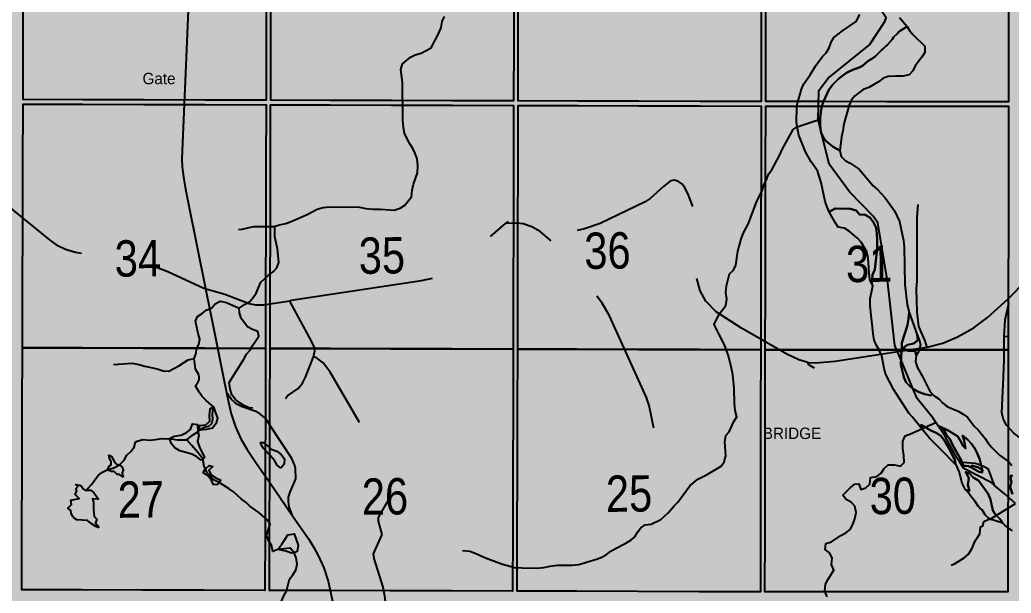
# Model space of a CAD drawing. Extents: x 399452 to 415540, y 6060435 to 6067869.
# Drawn here: x 409737.7 to 409955.3, y 6063301.2 to 6063427.2 of the extents above; entities that cross this region are included whole.
import ezdxf
from ezdxf.enums import TextEntityAlignment as Align

# ---------------------------------------------------------------- set-up
doc = ezdxf.new("R2018")
doc.units = 0
doc.header["$LTSCALE"] = 5
doc.linetypes.add('DASHED2', pattern=[9.525, 6.35, -3.175])
for name, color, linetype in [('39', 28, 'Continuous'), ('P-PROPOSED', 10, 'Continuous'), ('Quarters', 8, 'Continuous'), ('RoadSeg', 57, 'DASHED2'), ('T-WATER', 160, 'Continuous')]:
    doc.layers.add(name, color=color, linetype=linetype)
doc.layers.add('ROUTE-MAP-BACKGROUND-H', color=7, linetype='Continuous', true_color=0xf0ebff)
doc.styles.add('120', font='ARIALN.TTF', dxfattribs={"height": 13})
doc.styles.get("Standard").update_dxf_attribs({"font": 'ARIALN.TTF'})
doc.linetypes.add('TRACKS', pattern='A,3.81,[130,ltypeshp1.shx,S=6.35,R=0,X=0,Y=0],3.81', length=7.62)

# ---------------------------------------------------------------- blocks, each defined once
blk = doc.blocks.new('*U222')
h = blk.add_hatch(color=255)
edge = h.paths.add_edge_path()
edge.add_line((-16.5, -11.5), (16.5, -11.5))
edge.add_arc((16.5, -5.5), 6, 270, 360)
edge.add_line((22.5, -5.5), (22.5, 4))
edge.add_arc((16.5, 4), 6, 0, 90)
edge.add_line((16.5, 10), (-16.5, 10))
edge.add_arc((-16.5, 4), 6, 90, 180)
edge.add_line((-22.5, 4), (-22.5, -5.5))
edge.add_arc((-16.5, -5.5), 6, 180, 270)
at = {"color": 1, "flags": 128}
blk.add_lwpolyline([(-16.5, -11.5, 3, 3, 0), (16.5, -11.5, 3, 3, 0.414214), (22.5, -5.5, 3, 3, 0), (22.5, 4, 3, 0, 0.414214), (16.5, 10, 0, 0, 0), (-16.5, 10, 0, 0, 0.414214), (-22.5, 4, 0, 0, 0), (-22.5, -5.5, 0, 3, 0.414214)], format="xyseb", close=True, dxfattribs=at)
blk.add_lwpolyline([(-39.84, -24.49, 0, 7.5, 0), (0, 0, 0, 0, 0)], format="xyseb", dxfattribs=at)
at = {"color": 1, "lineweight": 30, "flags": 104}
blk.add_attdef('ENTER_TEXT', text='', height=10, dxfattribs=at).set_placement((0, 0), align=Align.MIDDLE_CENTER)
blk = doc.blocks.new('*U228')
at = {"color": 1, "flags": 128}
blk.add_lwpolyline([(-509.24, -5.55, 0, 7.5, 0), (0, 0, 0, 0, 0)], format="xyseb", dxfattribs=at)
at = {"color": 1, "lineweight": 30, "flags": 104}
blk.add_attdef('ENTER_TEXT', text='', height=10, dxfattribs=at).set_placement((0, 0), align=Align.MIDDLE_CENTER)
blk = doc.blocks.new('*U225')
h = blk.add_hatch(color=254)
edge = h.paths.add_edge_path()
edge.add_line((-19, -11.5), (19, -11.5))
edge.add_arc((19, -5.5), 6, 270, 360)
edge.add_line((25, -5.5), (25, 4))
edge.add_arc((19, 4), 6, 0, 90)
edge.add_line((19, 10), (-19, 10))
edge.add_arc((-19, 4), 6, 90, 180)
edge.add_line((-25, 4), (-25, -5.5))
edge.add_arc((-19, -5.5), 6, 180, 270)
at = {"color": 160, "flags": 128}
blk.add_lwpolyline([(-19, -11.5, 3, 3, 0), (19, -11.5, 3, 3, 0.414214), (25, -5.5, 3, 3, 0), (25, 4, 3, 0, 0.414214), (19, 10, 0, 0, 0), (-19, 10, 0, 0, 0.414214), (-25, 4, 0, 0, 0), (-25, -5.5, 0, 3, 0.414214)], format="xyseb", close=True, dxfattribs=at)
at = {"color": 160, "lineweight": 30, "flags": 104}
blk.add_attdef('ENTER_TEXT', text='', height=10, dxfattribs=at).set_placement((0, 0), align=Align.MIDDLE_CENTER)

msp = doc.modelspace()

# ---------------------------------------------------------------- hatches: boundary and pattern name
at = {"layer": 'ROUTE-MAP-BACKGROUND-H'}
h = msp.add_hatch(color=256, dxfattribs=at)
h.dxf.hatch_style = 1
h.paths.add_polyline_path([(410779.995, 6062481.762), (410779.995, 6063736.327), (409587.427, 6063736.085), (409587.427, 6062481.762)])

# ---------------------------------------------------------------- linework, layer by layer
at = {"color": 170, "flags": 128}
msp.add_lwpolyline([(409931.614, 6063355.752, 0, 4.995, 0), (409923.801, 6063344.18, 0, 0, 0)], format="xyseb", dxfattribs=at)
at = {"layer": '39', "linetype": 'TRACKS', "ltscale": 0.1, "flags": 128}
msp.add_lwpolyline([(409861.364, 6063733.088), (409857.581, 6063726.337), (409856.6, 6063724.377), (409852.441, 6063713.248), (409849.641, 6063705.829), (409849.411, 6063705.209), (409843.056, 6063688.284), (409835.616, 6063668.426), (409831.518, 6063657.509), (409830.551, 6063654.928), (409830.338, 6063654.393), (409828.764, 6063650.176), (409821.353, 6063630.459), (409819.516, 6063625.608), (409812.56, 6063607.035), (409809.525, 6063598.954), (409807.605, 6063593.891), (409791.514, 6063551.021), (409790.97, 6063549.046), (409787.79, 6063537.748), (409784.823, 6063527.043), (409783.438, 6063522.134), (409779.628, 6063508.58), (409778.177, 6063503.404), (409777.862, 6063502.021), (409777.593, 6063499.495), (409777.526, 6063498.945), (409777.458, 6063498.381), (409776.553, 6063477.057), (409776.268, 6063470.424), (409776.064, 6063465.47), (409775.236, 6063444.284), (409775.118, 6063441.969), (409774.675, 6063431.031), (409774.386, 6063424.072), (409773.257, 6063396.677), (409773.318, 6063394.842), (409773.654, 6063392.16), (409774.008, 6063389.999), (409774.717, 6063386.666), (409778.456, 6063368.167), (409780.358, 6063358.804), (409782.308, 6063348.905), (409783.05, 6063345.318)], dxfattribs=at)
at = {"layer": '39', "linetype": 'TRACKS', "flags": 128}
msp.add_lwpolyline([(409797.559, 6063318.255), (409796.813, 6063320.204), (409796.653, 6063321.348), (409796.655, 6063322.294), (409796.999, 6063323.422), (409797.147, 6063323.789), (409798.227, 6063326.355), (409798.167, 6063328.628), (409798.071, 6063329.306), (409797.373, 6063330.832), (409792.695, 6063337.942), (409791.932, 6063339.087), (409791.38, 6063339.836), (409790.306, 6063340.7), (409789.493, 6063341.167), (409786.481, 6063342.162), (409785.423, 6063342.659), (409784.87, 6063343.14), (409784.138, 6063343.791), (409783.05, 6063345.318), (409783.501, 6063343.214), (409784.05, 6063340.658), (409785.021, 6063337.79), (409786.172, 6063335.162), (409787.552, 6063332.759), (409789.485, 6063329.946), (409793.481, 6063324.164), (409797.559, 6063318.255), (409801.084, 6063313.081), (409802.188, 6063311.286), (409803.227, 6063309.35), (409804.412, 6063306.765), (409805.335, 6063303.869), (409810.808, 6063278.775), (409811.325, 6063276.502), (409812.245, 6063272.294), (409813.166, 6063268.198), (409814.329, 6063262.988), (409814.522, 6063261.703), (409814.68, 6063259.444), (409814.728, 6063258.88), (409814.681, 6063252.006), (409814.788, 6063233.304), (409815.044, 6063231.144), (409815.432, 6063229.477), (409816.259, 6063226.963), (409816.729, 6063225.904), (409817.607, 6063224.42), (409818.842, 6063222.611), (409820.225, 6063221.097), (409821.756, 6063219.796), (409822.781, 6063218.806), (409825.028, 6063217.009), (409836.996, 6063207.415), (409850.513, 6063196.564), (409857.517, 6063190.961), (409868.172, 6063183.674), (409880.636, 6063175.17), (409886.388, 6063171.237), (409907.525, 6063156.822), (409915.169, 6063151.419), (409920.319, 6063147.925), (409924.411, 6063145.535), (409926.058, 6063144.558), (409932.073, 6063140.923), (409932.791, 6063140.499), (409942.638, 6063134.756), (409946.552, 6063132.479), (409964.798, 6063121.731), (409966.527, 6063120.713), (409988.87, 6063107.777), (409999.521, 6063101.529), (410002, 6063100.059), (410010.531, 6063095.056), (410013.109, 6063093.657), (410013.435, 6063093.488), (410016.976, 6063092.031), (410022.165, 6063090.616), (410027.778, 6063089.498), (410031.694, 6063088.366), (410033.979, 6063087.348), (410035.006, 6063086.713), (410036.932, 6063085.244), (410038.677, 6063083.634), (410040.195, 6063081.784), (410041.532, 6063079.709), (410043.196, 6063076.307), (410043.701, 6063075.093), (410045.854, 6063070.505), (410046.474, 6063069.447), (410047.225, 6063068.501), (410051.892, 6063063.037), (410053.752, 6063061.54), (410055.711, 6063060.524), (410055.956, 6063060.396), (410058.552, 6063059.619), (410062.733, 6063058.786), (410063.991, 6063058.405), (410066.13, 6063057.163), (410067.061, 6063056.372), (410067.812, 6063055.427), (410068.433, 6063054.397), (410068.971, 6063053.253), (410069.803, 6063050.741), (410070.047, 6063049.302), (410070.455, 6063048.017), (410071.401, 6063045.59), (410073.588, 6063040.961), (410075.286, 6063037.602), (410076.07, 6063036.699), (410076.478, 6063036.318), (410076.756, 6063036.064), (410076.936, 6063035.895), (410078.782, 6063034.399), (410082.755, 6063031.551), (410085.41, 6063029.246), (410087.055, 6063027.521), (410087.789, 6063026.547), (410088.392, 6063025.459), (410089.467, 6063023.2), (410090.331, 6063020.673), (410091, 6063017.978), (410091.929, 6063013.871), (410093.005, 6063009.834), (410094.456, 6063006.192), (410096.201, 6063002.902), (410096.707, 6063001.688), (410097.033, 6063000.347), (410097.473, 6062999.119), (410097.783, 6062997.764), (410099.235, 6062994.136), (410101.192, 6062990.917), (410102.791, 6062989.165), (410103.623, 6062988.304), (410104.553, 6062987.555), (410106.919, 6062985.901), (410107.653, 6062985.392), (410111.717, 6062982.157), (410113.055, 6062980.674), (410114.1, 6062979.248), (410115.063, 6062977.582), (410115.879, 6062975.902), (410116.369, 6062974.462), (410116.989, 6062972.247), (410117.25, 6062970.708), (410117.332, 6062969.354), (410117.267, 6062966.447), (410116.924, 6062964.444), (410116.532, 6062962.681), (410115.928, 6062961.087), (410114.98, 6062959.07), (410111.779, 6062952.697), (410110.897, 6062950.666), (410110.276, 6062948.805), (410109.916, 6062947.042), (410109.736, 6062945.123), (410109.784, 6062943.599), (410109.996, 6062941.709), (410110.191, 6062940.805), (410110.876, 6062938.279), (410111.497, 6062936.444), (410111.921, 6062935.484), (410113.39, 6062932.9), (410114.908, 6062930.725), (410116.068, 6062929.567), (410117.26, 6062928.578), (410118.779, 6062927.504), (410121.115, 6062926.288), (410122.862, 6062925.581), (410125.77, 6062924.858), (410130.949, 6062924.67), (410133.709, 6062925.162), (410134.347, 6062925.274), (410136.34, 6062925.894), (410136.601, 6062925.978), (410136.862, 6062926.049), (410139.852, 6062926.978), (410142.645, 6062927.612), (410144.295, 6062927.738), (410149.212, 6062927.849), (410152.854, 6062928.06), (410155.468, 6062928.61), (410162.735, 6062931.234), (410165.348, 6062931.841), (410176.992, 6062932.874), (410179.392, 6062932.847), (410180.879, 6062932.777), (410186.988, 6062932.497), (410193.315, 6062933.176), (410196.159, 6062932.866), (410198.284, 6062932.203), (410199.609, 6062931.512), (410200.181, 6062931.16), (410200.688, 6062930.835), (410201.996, 6062929.692), (410203.091, 6062928.423), (410209.124, 6062921.933), (410210.187, 6062921.058), (410212.574, 6062919.351), (410213.767, 6062918.717), (410226.553, 6062912.484), (410227.779, 6062911.949), (410228.956, 6062911.554), (410230.117, 6062911.343), (410231.261, 6062911.245), (410232.422, 6062911.302), (410236.95, 6062911.812), (410238.258, 6062911.855), (410239.631, 6062911.771), (410240.988, 6062911.461), (410242.083, 6062911.038), (410243.114, 6062910.488), (410244.111, 6062909.826), (410245.158, 6062908.909), (410246.09, 6062907.781), (410248.986, 6062903.337), (410250.229, 6062901.588), (410250.965, 6062900.911), (410252.421, 6062899.769), (410253.778, 6062899.05), (410258.013, 6062897.316), (410263.442, 6062895.147), (410265.944, 6062894.711), (410267.987, 6062894.797), (410270.194, 6062895.504), (410272.269, 6062896.606), (410274.116, 6062897.285), (410275.946, 6062898.176), (410277.777, 6062898.826), (410281.063, 6062899.379), (410283.024, 6062899.493), (410286.441, 6062899.863), (410287.503, 6062899.977), (410291.819, 6062900.009), (410293.715, 6062899.855), (410295.923, 6062899.561), (410296.184, 6062899.519), (410301.237, 6062898.507), (410307.402, 6062896.058), (410309.267, 6062895.001), (410310.673, 6062894), (410312.261, 6062892.464), (410313.472, 6062891.068), (410318.544, 6062886.952), (410325.007, 6062882.288), (410327.28, 6062881.119), (410331.631, 6062879.657), (410334.002, 6062878.996), (410337.422, 6062877.081), (410341.056, 6062873.289), (410344.395, 6062869.779), (410347.734, 6062866.763), (410355.653, 6062863.189), (410358.533, 6062861.541), (410360.987, 6062860.359), (410363.147, 6062858.866), (410365.587, 6062856.513), (410370.106, 6062851.947), (410374.479, 6062847.564), (410375.051, 6062847.142), (410376.197, 6062846.297), (410378.505, 6062845.002), (410383.448, 6062842.031), (410385.642, 6062840.313), (410395.011, 6062830.844), (410402.595, 6062823.32), (410405.364, 6062820.446), (410407.15, 6062818.064), (410408.381, 6062815.78), (410409.35, 6062813.072), (410411.919, 6062802.295), (410412.793, 6062798.176), (410413.584, 6062794.578), (410413.913, 6062793.295), (410414.144, 6062792.378), (410414.804, 6062788.738), (410414.874, 6062785.732), (410414.584, 6062783.262), (410411.45, 6062768.778), (410411.191, 6062766.929), (410411.162, 6062764.559), (410411.544, 6062761.398), (410413.109, 6062754.655), (410417.082, 6062737.573), (410419.324, 6062727.981), (410420.082, 6062724.722), (410421.587, 6062715.947), (410426.72, 6062682.526), (410427.745, 6062676.87), (410430.037, 6062668.266), (410434.998, 6062650.424), (410435.394, 6062649.253), (410436.462, 6062646.913), (410437.809, 6062644.897), (410438.613, 6062644.024), (410440.482, 6062642.503), (410443.254, 6062640.124), (410447.157, 6062637.153), (410448.782, 6062635.477), (410450.851, 6062632.617), (410451.212, 6062631.996), (410455.994, 6062623.934), (410461.844, 6062614.124), (410462.419, 6062613.264), (410464.849, 6062610.391), (410467.425, 6062607.926), (410480.49, 6062595.422), (410481.573, 6062594.451), (410482.377, 6062593.564), (410483.905, 6062591.676), (410484.431, 6062590.873), (410485.91, 6062588.548), (410488.328, 6062584.249), (410489.018, 6062583.291), (410490.169, 6062581.233), (410490.794, 6062580.077), (410492.06, 6062578.048), (410492.62, 6062576.878), (410494.15, 6062574.229), (410494.446, 6062573.693), (410495.977, 6062570.267), (410496.357, 6062568.998), (410496.871, 6062566.163), (410500.13, 6062552.765), (410501.752, 6062546.122), (410504.797, 6062533.542), (410505.573, 6062531.018), (410506.513, 6062528.734), (410507.649, 6062526.62), (410511.216, 6062521.774), (410523.088, 6062505.871), (410524.025, 6062504.73), (410527.295, 6062501.309), (410535.593, 6062492.877), (410536.563, 6062491.863), (410544.469, 6062483.6), (410545.948, 6062482.122), (410546.263, 6062481.762)], dxfattribs=at)
at = {"layer": 'P-PROPOSED', "color": 90, "flags": 128}
msp.add_lwpolyline([(409955.457, 6063367.838, 1.996, 1.996, 0), (409947.144, 6063359.601, 1.996, 1.996, 0), (409940.296, 6063356.162, 1.996, 1.996, 0), (409916.624, 6063352.163, 1.996, 1.996, 0), (409912.439, 6063351.807, 1.996, 1.996, 0), (409910.673, 6063351.936, 1.996, 1.996, 0), (409908.699, 6063352.46, 1.996, 1.996, 0), (409906.075, 6063353.768, 1.996, 1.996, 0), (409890.506, 6063363.019, 1.996, 1.996, 0), (409888.259, 6063365.4, 1.996, 1.996, 0), (409887.013, 6063367.636, 1.996, 1.996, 0), (409886.252, 6063370.581, 1.996, 1.996, 0), (409885.711, 6063383.446, 1.996, 1.996, 0), (409885.348, 6063386.4, 1.996, 1.996, 0), (409883.565, 6063390.455, 1.996, 1.996, 0), (409882.984, 6063391.174, 1.996, 1.996, 0), (409882.241, 6063391.691, 1.996, 1.996, 0), (409881.371, 6063391.938, 1.996, 1.996, 0), (409878.937, 6063390.589, 1.996, 1.996, 0), (409876.066, 6063387.932, 1.996, 1.996, 0), (409874.917, 6063387.176, 1.996, 1.996, 0), (409865.036, 6063382.473, 1.996, 1.996, 0), (409859.78, 6063380.83, 1.996, 1.996, 0), (409857.284, 6063380.844, 1.996, 1.996, 0), (409853.622, 6063382.496, 1.996, 1.996, 0), (409848.639, 6063383.687, 1.996, 1.996, 0), (409846.742, 6063383.68, 1.996, 1.996, 0), (409844.274, 6063382.429, 1.996, 1.996, 0), (409832.938, 6063372.538, 1.996, 1.996, 0), (409829.914, 6063370.843, 1.996, 1.996, 0), (409825.874, 6063369.925, 1.996, 1.996, 0), (409791.151, 6063364.527, 1.996, 1.996, 0), (409789.454, 6063364.524, 1.996, 1.996, 0), (409782.683, 6063366.875, 1.996, 1.996, 0), (409778.097, 6063368.174, 1.996, 1.996, 0), (409770.133, 6063371.831, 1.996, 1.996, 0), (409763.338, 6063373.716, 1.996, 1.996, 0), (409749.912, 6063376.058, 1.996, 1.996, 0), (409746.189, 6063377.443, 1.996, 1.996, 0), (409730.956, 6063389.629, 1.996, 1.996, 0)], format="xyseb", dxfattribs=at)
at = {"layer": 'P-PROPOSED', "color": 90, "const_width": 1.999, "flags": 128}
msp.add_lwpolyline([(409959.024, 6063369.546), (409955.789, 6063366.196), (409955.295, 6063365.685), (409947.341, 6063359.459), (409940.495, 6063356.022), (409916.831, 6063352.029), (409912.648, 6063351.675), (409910.883, 6063351.804), (409908.909, 6063352.328), (409906.287, 6063353.636), (409890.726, 6063362.887), (409888.48, 6063365.267), (409887.236, 6063367.503), (409886.475, 6063370.447), (409885.937, 6063383.307), (409885.576, 6063386.26), (409883.794, 6063390.313), (409883.213, 6063391.033), (409882.471, 6063391.549), (409881.6, 6063391.797), (409879.168, 6063390.448), (409876.297, 6063387.793), (409875.149, 6063387.037), (409865.27, 6063382.339), (409860.016, 6063380.698), (409857.521, 6063380.712), (409853.861, 6063382.364), (409848.88, 6063383.556), (409846.984, 6063383.549), (409844.516, 6063382.3), (409833.183, 6063372.415), (409830.159, 6063370.721), (409826.121, 6063369.804), (409791.411, 6063364.415), (409789.714, 6063364.413), (409782.946, 6063366.764), (409778.362, 6063368.064), (409770.402, 6063371.721), (409763.61, 6063373.607), (409750.19, 6063375.951), (409746.469, 6063377.336), (409731.244, 6063389.52)], dxfattribs=at)
at = {"layer": 'Quarters', "flags": 128}
for points in [[(409791.859, 6063462.702), (409791.827, 6063449.323), (409791.795, 6063435.944), (409791.763, 6063422.565), (409791.733, 6063409.521), (409778.315, 6063409.558), (409764.897, 6063409.594), (409751.479, 6063409.631), (409738.394, 6063409.667), (409738.43, 6063422.711), (409738.467, 6063436.09), (409738.504, 6063449.469), (409738.54, 6063462.848), (409751.619, 6063462.812), (409765.033, 6063462.776), (409778.446, 6063462.739)], [(409846.177, 6063462.553), (409846.151, 6063449.174), (409846.124, 6063435.795), (409846.097, 6063422.416), (409846.07, 6063409.372), (409832.653, 6063409.409), (409819.236, 6063409.445), (409805.819, 6063409.482), (409792.736, 6063409.518), (409792.767, 6063422.562), (409792.799, 6063435.941), (409792.83, 6063449.32), (409792.862, 6063462.699), (409805.94, 6063462.663), (409819.353, 6063462.627), (409832.765, 6063462.59)], [(409900.495, 6063462.401), (409900.473, 6063449.022), (409900.451, 6063435.643), (409900.43, 6063422.264), (409900.408, 6063409.219), (409886.991, 6063409.257), (409873.574, 6063409.295), (409860.157, 6063409.332), (409847.074, 6063409.369), (409847.1, 6063422.413), (409847.127, 6063435.792), (409847.154, 6063449.171), (409847.181, 6063462.55), (409860.259, 6063462.514), (409873.671, 6063462.476), (409887.083, 6063462.439)], [(409954.787, 6063462.371), (409954.77, 6063448.992), (409954.753, 6063435.613), (409954.736, 6063422.234), (409954.719, 6063409.19), (409941.309, 6063409.197), (409927.898, 6063409.204), (409914.488, 6063409.211), (409901.412, 6063409.218), (409901.433, 6063422.263), (409901.455, 6063435.642), (409901.477, 6063449.021), (409901.499, 6063462.4), (409914.57, 6063462.393), (409927.975, 6063462.386), (409941.381, 6063462.379)], [(409791.604, 6063355.003), (409778.181, 6063355.04), (409764.758, 6063355.076), (409751.334, 6063355.113), (409738.245, 6063355.148), (409738.281, 6063368.527), (409738.317, 6063381.906), (409738.354, 6063395.285), (409738.39, 6063408.663), (409751.475, 6063408.628), (409764.893, 6063408.591), (409778.312, 6063408.555), (409791.73, 6063408.518), (409791.698, 6063395.14), (409791.667, 6063381.761), (409791.635, 6063368.382)], [(409845.962, 6063354.856), (409832.54, 6063354.892), (409819.118, 6063354.929), (409805.695, 6063354.965), (409792.607, 6063355.001), (409792.639, 6063368.379), (409792.67, 6063381.758), (409792.702, 6063395.137), (409792.733, 6063408.516), (409805.816, 6063408.48), (409819.234, 6063408.443), (409832.651, 6063408.407), (409846.068, 6063408.37), (409846.042, 6063394.992), (409846.015, 6063381.613), (409845.989, 6063368.235)], [(409900.32, 6063354.7), (409886.897, 6063354.738), (409873.475, 6063354.777), (409860.053, 6063354.815), (409846.965, 6063354.853), (409846.992, 6063368.232), (409847.019, 6063381.61), (409847.045, 6063394.989), (409847.072, 6063408.368), (409860.155, 6063408.33), (409873.572, 6063408.292), (409886.989, 6063408.254), (409900.407, 6063408.216), (409900.385, 6063394.837), (409900.363, 6063381.458), (409900.341, 6063368.079)], [(409954.65, 6063354.671), (409941.235, 6063354.678), (409927.819, 6063354.685), (409914.404, 6063354.692), (409901.323, 6063354.699), (409901.345, 6063368.078), (409901.366, 6063381.457), (409901.388, 6063394.836), (409901.41, 6063408.215), (409914.486, 6063408.208), (409927.897, 6063408.201), (409941.307, 6063408.193), (409954.718, 6063408.186), (409954.701, 6063394.807), (409954.684, 6063381.428), (409954.667, 6063368.049)], [(409791.604, 6063355.003), (409791.572, 6063341.624), (409791.54, 6063328.245), (409791.508, 6063314.867), (409791.477, 6063301.824), (409778.049, 6063301.86), (409764.621, 6063301.897), (409751.193, 6063301.933), (409738.098, 6063301.968), (409738.134, 6063315.012), (409738.171, 6063328.391), (409738.208, 6063341.77), (409738.245, 6063355.148), (409751.334, 6063355.113), (409764.758, 6063355.076), (409778.181, 6063355.04)], [(409845.962, 6063354.856), (409845.935, 6063341.477), (409845.908, 6063328.099), (409845.881, 6063314.72), (409845.854, 6063301.677), (409832.428, 6063301.713), (409819, 6063301.749), (409805.573, 6063301.786), (409792.48, 6063301.821), (409792.512, 6063314.865), (409792.544, 6063328.243), (409792.576, 6063341.622), (409792.607, 6063355.001), (409805.695, 6063354.965), (409819.118, 6063354.929), (409832.54, 6063354.892)], [(409900.32, 6063354.7), (409900.298, 6063341.321), (409900.275, 6063327.942), (409900.253, 6063314.563), (409900.231, 6063301.519), (409886.805, 6063301.558), (409873.378, 6063301.597), (409859.951, 6063301.636), (409846.858, 6063301.674), (409846.884, 6063314.718), (409846.912, 6063328.096), (409846.938, 6063341.474), (409846.965, 6063354.853), (409860.053, 6063354.815), (409873.475, 6063354.777), (409886.897, 6063354.738)], [(409954.65, 6063354.671), (409954.633, 6063341.292), (409954.616, 6063327.913), (409954.598, 6063314.534), (409954.581, 6063301.49), (409941.161, 6063301.497), (409927.741, 6063301.505), (409914.321, 6063301.512), (409901.235, 6063301.519), (409901.257, 6063314.563), (409901.279, 6063327.941), (409901.301, 6063341.32), (409901.323, 6063354.699), (409914.404, 6063354.692), (409927.819, 6063354.685), (409941.235, 6063354.678)]]:
    msp.add_lwpolyline(points, close=True, dxfattribs=at)
at = {"layer": 'RoadSeg'}
for p, q in [((409954.774, 6063357.568), (409953.741, 6063357.613)), ((409926.176, 6063353.631), (409931.912, 6063354.552)), ((409931.912, 6063354.552), (409936.822, 6063355.255))]:
    msp.add_line(p, q, dxfattribs=at)
at = {"layer": 'RoadSeg', "flags": 128}
for points in [[(409936.822, 6063355.255), (409936.322, 6063356.842), (409935.06, 6063359.843), (409934.626, 6063363.061), (409934.518, 6063368.083), (409934.649, 6063369.75), (409934.649, 6063383.791), (409934.908, 6063387.291), (409935.362, 6063389.363), (409937.358, 6063395.628), (409937.965, 6063396.805)], [(409910.673, 6063351.936), (409908.699, 6063352.46), (409906.075, 6063353.768), (409896.072, 6063359.444), (409890.506, 6063363.019), (409888.259, 6063365.4), (409887.013, 6063367.636), (409886.252, 6063370.581), (409885.953, 6063373.669), (409885.711, 6063383.446), (409885.348, 6063386.4), (409884.328, 6063389.007), (409883.565, 6063390.455), (409882.984, 6063391.174), (409882.241, 6063391.691), (409881.371, 6063391.938), (409880.541, 6063391.821), (409878.937, 6063390.589), (409876.066, 6063387.932), (409874.917, 6063387.176), (409865.036, 6063382.473), (409861.601, 6063381.235), (409859.78, 6063380.83), (409858.518, 6063380.737), (409857.284, 6063380.844), (409856.683, 6063380.964), (409853.622, 6063382.496), (409852.146, 6063383.063), (409848.639, 6063383.687), (409846.742, 6063383.68), (409845.817, 6063383.394), (409844.274, 6063382.429)], [(409796.922, 6063365.415), (409791.151, 6063364.527), (409789.454, 6063364.524), (409788.018, 6063364.792), (409782.683, 6063366.875), (409778.097, 6063368.174), (409770.133, 6063371.831), (409767.651, 6063372.743), (409763.338, 6063373.716), (409749.912, 6063376.058), (409747.702, 6063376.71), (409746.189, 6063377.443), (409744.331, 6063378.767), (409730.956, 6063389.629), (409728.805, 6063390.648), (409727.5, 6063390.953), (409726.302, 6063390.994)], [(409796.922, 6063365.415), (409797.218, 6063365.587), (409825.874, 6063369.925), (409829.914, 6063370.843), (409831.265, 6063371.438), (409832.938, 6063372.538), (409844.274, 6063382.429)], [(409876.875, 6063337.506), (409875.85, 6063342.445), (409875.234, 6063344.226), (409867.132, 6063362.187), (409865.509, 6063364.948), (409861.947, 6063369.697), (409861.158, 6063370.811), (409861.015, 6063371.274), (409860.336, 6063371.925), (409858.073, 6063375.037), (409856.471, 6063376.833), (409851.864, 6063380.662), (409850.078, 6063381.721), (409848.168, 6063382.346), (409846.635, 6063382.48), (409844.274, 6063382.429)], [(410038.836, 6063324.191), (410033.487, 6063323.844), (410029.285, 6063324.253), (410024.837, 6063323.759), (410022.239, 6063323.87), (410020.236, 6063324.226), (410018.358, 6063324.885), (410014.387, 6063326.963), (410007.265, 6063330.172), (410004.062, 6063332.133), (409998.581, 6063336.375), (409996.194, 6063339.12), (409994.236, 6063341.973), (409993.504, 6063343.554), (409992.893, 6063345.671), (409991.59, 6063353.728), (409990.729, 6063356.671), (409988.866, 6063359.726), (409984.165, 6063364.883), (409980.715, 6063367.505), (409980.246, 6063367.661), (409973.188, 6063372.502), (409971.209, 6063373.258), (409967.802, 6063373.884), (409965.835, 6063374.042), (409963.843, 6063373.866), (409962.884, 6063373.546), (409961.963, 6063373.061), (409958.569, 6063369.927), (409954.564, 6063365.849)], [(409802.175, 6063353.116), (409802.445, 6063354.486), (409802.331, 6063355.182), (409801.736, 6063356.567), (409796.922, 6063365.415)], [(409936.822, 6063355.255), (409940.296, 6063356.162), (409943.396, 6063357.459), (409945.305, 6063358.464), (409947.144, 6063359.601), (409950.092, 6063361.794), (409954.564, 6063365.849)], [(409953.741, 6063357.613), (409953.996, 6063361.245), (409954.818, 6063364.856), (409954.564, 6063365.849)], [(409959.192, 6063332.94), (409957.041, 6063335.489), (409955.911, 6063336.381), (409954.256, 6063338.149), (409953.576, 6063339.413), (409953.233, 6063340.865), (409953.466, 6063345.58), (409953.568, 6063347.028), (409953.786, 6063352.39), (409953.741, 6063357.613)], [(409795.981, 6063344), (409796.401, 6063344.574), (409798.763, 6063346.188), (409799.736, 6063347.341), (409800.407, 6063348.653), (409802.175, 6063353.116)], [(409847.008, 6063271.386), (409847.067, 6063271.721), (409846.327, 6063276.796), (409845.907, 6063277.752), (409845.335, 6063278.039), (409835.68, 6063278.332), (409821.836, 6063278.436), (409821.064, 6063278.719), (409820.749, 6063279.478), (409820.734, 6063280.143), (409820.521, 6063280.771), (409820.297, 6063283.494), (409820.124, 6063283.823), (409819.488, 6063288.668), (409818.074, 6063297.222), (409817.846, 6063300.145), (409817.429, 6063302.532), (409815.431, 6063308.845), (409815.309, 6063309.874), (409817.248, 6063314.141), (409816.387, 6063317.05), (409816.436, 6063317.883), (409818.97, 6063322.296), (409819.038, 6063323.795), (409818.676, 6063328.313), (409818.4, 6063328.773), (409817.517, 6063329.586), (409816.692, 6063330.833), (409810.951, 6063341.025), (409805.807, 6063349.766), (409804.265, 6063351.863), (409802.71, 6063352.994), (409802.175, 6063353.116)], [(409910.673, 6063351.936), (409912.439, 6063351.807), (409916.624, 6063352.163), (409926.176, 6063353.631)], [(409912.131, 6063350.636), (409910.851, 6063351.407), (409910.673, 6063351.936)]]:
    msp.add_lwpolyline(points, dxfattribs=at)
at = {"layer": 'T-WATER'}
for p, q in [((409908.286, 6063403.708), (409912.924, 6063405.218)), ((409913.434, 6063403.185), (409912.924, 6063405.218)), ((409913.739, 6063401.973), (409913.434, 6063403.185)), ((409933.729, 6063346.204), (409931.143, 6063352.395)), ((409776.758, 6063336.686), (409777.11, 6063337.01)), ((409935.719, 6063337.328), (409936.444, 6063337.666)), ((409936.444, 6063337.666), (409938.752, 6063338.743)), ((409944.557, 6063329.901), (409944.085, 6063329.879)), ((409951.984, 6063318.312), (409956.281, 6063320.949)), ((409950.683, 6063317.514), (409951.984, 6063318.312))]:
    msp.add_line(p, q, dxfattribs=at)
at = {"layer": 'T-WATER', "flags": 128}
for points in [[(409912.924, 6063405.218), (409912.922, 6063405.225), (409913.064, 6063411.665), (409915.106, 6063414.367), (409924.184, 6063421.697), (409927.574, 6063426.807), (409927.836, 6063427.652), (409926.824, 6063429.169), (409919.964, 6063435.879), (409913.387, 6063441.85)], [(409955.568, 6063314.94), (409954.565, 6063315.663), (409953.972, 6063316.09), (409953.442, 6063316.621), (409952.813, 6063317.547), (409951.946, 6063318.347), (409951.27, 6063319.371), (409950.766, 6063321.826), (409950.272, 6063323.032), (409948.113, 6063326.001), (409946.989, 6063326.653), (409946.161, 6063327.551), (409945.307, 6063327.801), (409945.254, 6063327.816), (409945.288, 6063327.784), (409945.429, 6063327.647), (409945.971, 6063326.518), (409945.748, 6063325.034), (409946.13, 6063323.706), (409945.284, 6063323.959), (409944.554, 6063325.412), (409943.886, 6063327.942), (409943.842, 6063328.107), (409943.388, 6063329.101), (409943.115, 6063329.428), (409942.9, 6063330.427), (409941.842, 6063332.742), (409940.568, 6063334.821), (409939.829, 6063335.765), (409938.852, 6063336.476), (409937.629, 6063336.939), (409935.53, 6063338.226), (409935.719, 6063337.328), (409933.639, 6063339.923), (409932.825, 6063340.8), (409929.521, 6063345.918), (409927.777, 6063349.237), (409927.426, 6063350.574), (409926.885, 6063353.394), (409926.703, 6063353.827), (409926.392, 6063354.57), (409926.368, 6063354.609), (409926.308, 6063354.709), (409925.761, 6063355.618), (409925.254, 6063356.813), (409924.999, 6063358.261), (409924.328, 6063364.318), (409924.328, 6063365.954), (409924.666, 6063367.303), (409924.908, 6063368.746), (409924.681, 6063369.229), (409924.871, 6063371.175), (409925.403, 6063372.328), (409925.885, 6063376.956), (409925.914, 6063378.645), (409925.818, 6063380.225), (409925.626, 6063381.467), (409925.594, 6063381.669), (409925.024, 6063382.808), (409924.24, 6063383.738), (409923.231, 6063384.379), (409922.011, 6063384.382), (409921.267, 6063385.305), (409919.967, 6063385.653), (409916.689, 6063385.725), (409915.373, 6063384.986), (409914.919, 6063386.027), (409914.491, 6063387.309), (409913.581, 6063391.457), (409912.751, 6063393.995), (409911.383, 6063396.017), (409910.15, 6063398.173), (409908.673, 6063401.848), (409908.286, 6063403.708), (409908.137, 6063404.668), (409908.222, 6063407.97), (409908.278, 6063408.235), (409908.492, 6063409.238), (409908.517, 6063409.355), (409908.937, 6063410.603), (409909.276, 6063411.954), (409909.782, 6063413.105), (409911.148, 6063415.074), (409912.435, 6063417.136), (409913.844, 6063419.098), (409914.664, 6063419.959), (409915.306, 6063421.011), (409915.763, 6063422.256), (409916.384, 6063423.314), (409918.248, 6063424.772), (409921.257, 6063426.816), (409922.088, 6063428.338)], [(409793.653, 6063381.826), (409794.654, 6063382.128), (409796.047, 6063382.438), (409797.27, 6063382.865), (409800.766, 6063384.441), (409802.945, 6063385.578), (409804.242, 6063385.961), (409805.755, 6063386.105), (409812.202, 6063386.019), (409813.598, 6063385.709), (409815.161, 6063385.599), (409816.818, 6063385.589), (409819.865, 6063385.382), (409821.134, 6063385.773), (409822.197, 6063386.432), (409823.639, 6063388.293), (409823.82, 6063389.752), (409824.122, 6063391.08), (409824.999, 6063393.582), (409825.046, 6063395.079), (409824.926, 6063396.634), (409824.489, 6063397.82), (409823.936, 6063398.949), (409823.259, 6063399.96), (409822.123, 6063402.187), (409821.882, 6063403.584), (409821.734, 6063405.083), (409821.677, 6063413.417), (409821.34, 6063416.256), (409821.647, 6063417.49), (409823.407, 6063418.966), (409824.492, 6063419.521), (409825.801, 6063419.849), (409827.956, 6063421.053), (409829.641, 6063424.286), (409830.138, 6063425.472), (409830.41, 6063426.82), (409830.93, 6063427.93)], [(409930.789, 6063427.658), (409932.438, 6063425.694), (409930.946, 6063424.785), (409930.564, 6063424.466), (409930.376, 6063424.191), (409929.5, 6063423.396), (409929.201, 6063422.885), (409928.063, 6063421.618), (409927.884, 6063421.45), (409927.303, 6063420.904), (409926.92, 6063420.624), (409925.514, 6063419.235), (409924.712, 6063418.636), (409923.83, 6063418.113), (409922.649, 6063417.079), (409921.959, 6063416.676), (409921.343, 6063416.469), (409921.033, 6063416.423), (409919.879, 6063415.933), (409919.112, 6063415.528), (409918.041, 6063414.768), (409917.317, 6063414.171), (409916.178, 6063412.982), (409915.233, 6063411.798), (409914.103, 6063409.235), (409913.937, 6063408.859), (409913.756, 6063408.232), (409913.513, 6063406.91), (409913.387, 6063405.548), (409913.377, 6063404.19), (409913.439, 6063403.105), (409913.572, 6063402.331), (409914.019, 6063401.37), (409914.22, 6063401.064), (409914.776, 6063400.455), (409916.237, 6063399.283), (409917.689, 6063398.452), (409917.991, 6063397.13), (409918.83, 6063396.31), (409919.928, 6063395.709), (409921.959, 6063394.398), (409925.037, 6063390.729), (409925.928, 6063389.935), (409927.559, 6063388.159), (409927.832, 6063387.788), (409929.712, 6063385.231), (409930.755, 6063382.896), (409931.066, 6063381.464), (409931.661, 6063378.736), (409931.838, 6063377.25), (409931.917, 6063369.02), (409932.466, 6063364.57), (409932.926, 6063362.925), (409932.792, 6063361.469), (409932.51, 6063360.07), (409931.309, 6063356.231), (409931.267, 6063355.251), (409931.243, 6063354.706), (409931.237, 6063354.559), (409931.102, 6063351.459), (409931.724, 6063348.712), (409932.23, 6063347.546), (409933.075, 6063346.708), (409934.013, 6063345.985), (409935.099, 6063345.411), (409936.346, 6063344.964), (409937.641, 6063344.661), (409938.019, 6063344.929), (409938.365, 6063344.573), (409939.39, 6063343.909), (409940.21, 6063343.036), (409941.041, 6063342.362), (409941.378, 6063342.175), (409943.673, 6063341.208), (409944.75, 6063340.562), (409945.718, 6063339.863), (409947.172, 6063337.93), (409948.063, 6063337.109), (409949.59, 6063335.245), (409950.265, 6063334.209), (409951.046, 6063333.259), (409952.746, 6063331.571), (409954.584, 6063330.249), (409954.696, 6063330.168), (409955.465, 6063329.264)], [(409834.862, 6063310.623), (409836.458, 6063310.469), (409837.641, 6063310.055), (409839.93, 6063308.975), (409843.594, 6063307.568), (409846.309, 6063306.906), (409847.887, 6063306.766), (409851.168, 6063306.758), (409852.691, 6063306.888), (409854.116, 6063307.168), (409855.611, 6063307.35), (409858.932, 6063307.357), (409860.358, 6063307.553), (409864.252, 6063308.692), (409865.42, 6063309.158), (409866.478, 6063309.747), (409867.42, 6063310.458), (409868.441, 6063311.072), (409870.723, 6063312.196), (409871.801, 6063312.839), (409872.699, 6063313.596), (409873.291, 6063314.643), (409874.022, 6063315.569), (409874.952, 6063316.233), (409876.26, 6063316.365), (409878.419, 6063317.4), (409879.97, 6063318.909), (409881.321, 6063320.446), (409882.147, 6063321.203), (409884.773, 6063324.813), (409886.507, 6063326.279), (409888.527, 6063327.318), (409891.668, 6063329.129), (409892.316, 6063330.105), (409892.639, 6063331.385), (409892.41, 6063334.47), (409892.663, 6063335.883), (409893.417, 6063336.641), (409894.424, 6063338.946), (409895.047, 6063339.979), (409894.705, 6063341.384), (409894.563, 6063342.966), (409894.51, 6063346.265), (409894.161, 6063349.199), (409893.902, 6063350.637), (409893.267, 6063353.347), (409892.374, 6063355.814), (409891.193, 6063358.056), (409890.105, 6063360.289), (409891.212, 6063362.515), (409892.641, 6063364.44), (409892.909, 6063365.839), (409892.635, 6063367.285), (409892.775, 6063368.727), (409893.449, 6063371.401), (409894.316, 6063372.213), (409894.875, 6063373.323), (409895.281, 6063376.337), (409896.019, 6063378.97), (409896.486, 6063380.228), (409897.061, 6063381.35), (409897.639, 6063382.44), (409899.485, 6063387.342), (409900.599, 6063389.607), (409901.026, 6063390.907), (409901.556, 6063392.042), (409902.018, 6063393.275), (409902.721, 6063394.266), (409904.536, 6063397.545), (409905.058, 6063398.706), (409907.437, 6063403.081), (409908.286, 6063403.708)], [(409931.143, 6063352.395), (409929.791, 6063355.632), (409928.24, 6063369.311), (409925.999, 6063382.557), (409924.987, 6063384.074), (409919.836, 6063389.421), (409915.369, 6063395.483), (409913.739, 6063401.973)], [(409785.69, 6063381.112), (409786.45, 6063381.194), (409788.958, 6063381.761), (409793.322, 6063381.765), (409793.653, 6063381.826)], [(409785.809, 6063363.854), (409787.134, 6063364.732), (409788.198, 6063365.303), (409788.905, 6063366.16), (409789.575, 6063367.167), (409790.551, 6063369.527), (409792.287, 6063371.125), (409793.272, 6063371.804), (409794.08, 6063372.705), (409794.527, 6063373.884), (409794.227, 6063376.893), (409793.623, 6063379.535), (409793.653, 6063381.826)], [(409775.908, 6063352.814), (409776.391, 6063353.934), (409776.433, 6063354.824), (409776.971, 6063355.94), (409777.184, 6063357.007), (409776.8, 6063358.29), (409776.236, 6063361.003), (409776.649, 6063362.034), (409777.678, 6063362.637), (409778.602, 6063363.371), (409779.786, 6063363.885), (409780.58, 6063364.758), (409781.658, 6063365.368), (409783.055, 6063365.088), (409785.809, 6063363.854)], [(409788.845, 6063341.885), (409788.017, 6063341.937), (409786.838, 6063342.458), (409785.817, 6063343.102), (409784.914, 6063343.859), (409784.211, 6063344.814), (409783.844, 6063346.119), (409783.629, 6063347.532), (409786.859, 6063352.647), (409787.458, 6063353.705), (409788.222, 6063354.592), (409788.796, 6063355.706), (409790.151, 6063357.711), (409789.951, 6063358.729), (409788.749, 6063359.168), (409787.658, 6063359.732), (409786.228, 6063361.594), (409785.865, 6063362.847), (409785.809, 6063363.854)], [(409758.266, 6063351.443), (409762.354, 6063351.738), (409763.769, 6063351.48), (409765.08, 6063351.092), (409767.804, 6063350.493), (409769.1, 6063350.102), (409770.4, 6063349.988), (409772.597, 6063351.163), (409774.603, 6063352.455), (409775.908, 6063352.814)], [(409780.185, 6063342.136), (409778.542, 6063343.563), (409777.718, 6063344.41), (409777.037, 6063345.399), (409776.224, 6063346.787), (409776.712, 6063347.505), (409777.035, 6063348.093), (409777.021, 6063348.765), (409776.886, 6063349.343), (409776.221, 6063350.459), (409775.908, 6063352.814)], [(409938.752, 6063338.743), (409938.106, 6063339.718), (409934.657, 6063343.982), (409933.729, 6063346.204)], [(409777.11, 6063337.01), (409778.183, 6063337.664), (409779.168, 6063337.902), (409779.837, 6063338.473), (409780.033, 6063339.405), (409779.976, 6063340.642), (409780.185, 6063342.136)], [(409774.31, 6063334.951), (409775.559, 6063335.906), (409776.758, 6063336.686)], [(409914.891, 6063300.442), (409914.421, 6063301.658), (409914.535, 6063303.213), (409915.113, 6063304.334), (409916.332, 6063306.313), (409915.872, 6063307.498), (409915.981, 6063309.03), (409915.39, 6063310.112), (409914.472, 6063310.812), (409914.625, 6063312.139), (409915.873, 6063312.516), (409917.922, 6063313.873), (409918.994, 6063314.481), (409919.938, 6063315.242), (409920.524, 6063316.347), (409920.971, 6063317.568), (409921.249, 6063318.955), (409920.945, 6063320.312), (409920.199, 6063321.24), (409919.098, 6063321.837), (409918.354, 6063322.754), (409920.051, 6063324.409), (409921.012, 6063325.143), (409921.863, 6063325.239), (409922.315, 6063324.035), (409923.404, 6063324.349), (409924.238, 6063325.195), (409924.405, 6063326.644), (409925.826, 6063326.865), (409926.778, 6063327.578), (409927.406, 6063328.645), (409928.272, 6063329.441), (409929.684, 6063329.439), (409930.976, 6063329.098), (409931.784, 6063329.945), (409931.705, 6063331.502), (409931.5, 6063332.992), (409931.502, 6063334.651), (409932.026, 6063335.782), (409933.224, 6063336.244), (409935.719, 6063337.328)], [(409944.085, 6063329.879), (409943.401, 6063330.945), (409940.709, 6063335.785), (409938.752, 6063338.743)], [(409759.547, 6063329.43), (409760.602, 6063330.44), (409761.187, 6063331.513), (409762.045, 6063332.321), (409762.735, 6063333.283), (409763.074, 6063334.417), (409763.441, 6063334.627), (409764.708, 6063335.014), (409766.2, 6063334.855), (409767.561, 6063334.989), (409768.739, 6063335.23), (409769.909, 6063335.172), (409770.502, 6063335.233)], [(409770.502, 6063335.233), (409772.176, 6063334.906), (409774.31, 6063334.951)], [(409777.81, 6063330.723), (409776.753, 6063332.156), (409775.451, 6063333.707), (409774.31, 6063334.951)], [(409778.419, 6063328.53), (409778.119, 6063329.058), (409777.81, 6063330.723)], [(409752.472, 6063323.891), (409752.609, 6063324.227), (409753.372, 6063325.116), (409754.797, 6063326.987), (409755.69, 6063327.772), (409756.865, 6063328.296)], [(409756.865, 6063328.296), (409758.34, 6063328.747), (409759.547, 6063329.43)], [(409781.404, 6063325.547), (409780.215, 6063326.157), (409778.821, 6063327.675), (409778.419, 6063328.53)], [(409951.625, 6063324.907), (409950.879, 6063325.54), (409944.9, 6063328.609), (409944.085, 6063329.879)], [(409948.718, 6063329.245), (409947.457, 6063329.718), (409944.714, 6063329.908), (409944.557, 6063329.901)], [(409951.625, 6063324.907), (409950.286, 6063328.47), (409949.341, 6063329.011), (409948.718, 6063329.245)], [(409955.578, 6063323.011), (409955.069, 6063324.542), (409955.388, 6063325.669), (409955.283, 6063325.803), (409955.128, 6063326.896), (409955.259, 6063327.059), (409955.583, 6063326.928)], [(409955.583, 6063326.928), (409955.259, 6063327.059), (409955.128, 6063326.896), (409955.283, 6063325.803), (409955.388, 6063325.669), (409955.069, 6063324.542), (409955.578, 6063323.011)], [(409794.327, 6063310.8), (409793.239, 6063310.401), (409792.941, 6063311.774), (409792.29, 6063312.787), (409791.804, 6063313.965), (409792.657, 6063316.41), (409791.933, 6063317.364), (409790.155, 6063318.956), (409788.178, 6063320.373), (409787.323, 6063321.185), (409786.348, 6063321.9), (409784.57, 6063323.475), (409783.605, 6063324.182), (409781.404, 6063325.547)], [(409956.281, 6063320.949), (409953.727, 6063323.124), (409951.625, 6063324.907)], [(409942.112, 6063307.385), (409942.879, 6063307.7), (409944.995, 6063308.964), (409945.911, 6063309.772), (409946.635, 6063310.949), (409947.447, 6063312.874), (409947.789, 6063313.245), (409948.437, 6063314.282), (409948.576, 6063315.775), (409949.054, 6063316.001), (409949.319, 6063316.942), (409950.245, 6063317.448), (409950.683, 6063317.514)], [(409797.871, 6063310.095), (409796.991, 6063311.132), (409794.327, 6063310.8)], [(409796.394, 6063294.98), (409795.994, 6063295.357), (409795.377, 6063296.407), (409794.587, 6063297.286), (409794.457, 6063298.425), (409795.082, 6063299.487), (409795.596, 6063300.615), (409796.221, 6063301.642), (409796.903, 6063304.316), (409797.634, 6063305.24), (409798.264, 6063306.262), (409798.582, 6063307.589), (409798.337, 6063308.998), (409797.871, 6063310.095)]]:
    msp.add_lwpolyline(points, dxfattribs=at)
for points in [[(409917.689, 6063398.452), (409916.237, 6063399.283), (409914.776, 6063400.455), (409914.22, 6063401.064), (409914.019, 6063401.37), (409913.572, 6063402.331), (409913.439, 6063403.105), (409913.377, 6063404.19), (409913.387, 6063405.548), (409913.513, 6063406.91), (409913.756, 6063408.232), (409913.937, 6063408.859), (409914.103, 6063409.235), (409915.233, 6063411.798), (409916.178, 6063412.982), (409917.317, 6063414.171), (409918.041, 6063414.768), (409919.112, 6063415.528), (409919.879, 6063415.933), (409921.033, 6063416.423), (409921.343, 6063416.469), (409921.959, 6063416.676), (409922.649, 6063417.079), (409923.83, 6063418.113), (409924.712, 6063418.636), (409925.514, 6063419.235), (409926.92, 6063420.624), (409927.303, 6063420.904), (409927.884, 6063421.45), (409928.063, 6063421.618), (409929.201, 6063422.885), (409929.5, 6063423.396), (409930.376, 6063424.191), (409930.564, 6063424.466), (409930.946, 6063424.785), (409932.438, 6063425.694), (409933, 6063424.832), (409933.761, 6063423.879), (409936.367, 6063421.394), (409936.366, 6063419.989), (409935.715, 6063418.974), (409934.242, 6063417.107), (409933.676, 6063415.997), (409932.939, 6063415.083), (409931.534, 6063414.813), (409929.877, 6063414.832), (409928.301, 6063414.746), (409927.876, 6063414.572), (409927.118, 6063414.262), (409926.173, 6063413.537), (409924.032, 6063412.32), (409922.815, 6063411.862), (409920.911, 6063410.43), (409920.204, 6063409.439), (409920.103, 6063409.232), (409919.65, 6063408.303), (409919.633, 6063408.228), (409919.327, 6063406.921), (409918.562, 6063404.3), (409918.367, 6063402.809), (409918.026, 6063401.474), (409917.689, 6063398.452)], [(409924.681, 6063369.229), (409924.286, 6063370.073), (409924.12, 6063371.608), (409923.925, 6063374.792), (409923.617, 6063376.181), (409922.379, 6063378.31), (409921.571, 6063379.208), (409919.74, 6063380.757), (409918.685, 6063381.386), (409918.196, 6063381.471), (409917.283, 6063381.63), (409916.622, 6063382.637), (409915.373, 6063384.986), (409916.689, 6063385.725), (409919.967, 6063385.653), (409921.267, 6063385.305), (409922.011, 6063384.382), (409923.231, 6063384.379), (409924.24, 6063383.738), (409925.024, 6063382.808), (409925.594, 6063381.669), (409925.626, 6063381.467), (409925.818, 6063380.225), (409925.914, 6063378.645), (409925.885, 6063376.956), (409925.403, 6063372.328), (409924.871, 6063371.175), (409924.681, 6063369.229)], [(409934.632, 6063357.98), (409934.796, 6063356.799), (409933.911, 6063356.103), (409932.552, 6063355.797), (409932.127, 6063355.466), (409931.61, 6063355.063), (409932.248, 6063354.706), (409932.406, 6063354.618), (409932.674, 6063354.468), (409934.227, 6063354.414), (409934.416, 6063353.444), (409934.261, 6063352.108), (409934.674, 6063350.853), (409935.895, 6063348.717), (409937.524, 6063345.438), (409938.019, 6063344.929), (409937.641, 6063344.661), (409936.346, 6063344.964), (409935.099, 6063345.411), (409934.013, 6063345.985), (409933.075, 6063346.708), (409932.23, 6063347.546), (409931.724, 6063348.712), (409931.102, 6063351.459), (409931.237, 6063354.559), (409931.243, 6063354.706), (409931.267, 6063355.251), (409931.309, 6063356.231), (409932.51, 6063360.07), (409932.792, 6063361.469), (409932.926, 6063362.925), (409934.632, 6063357.98)], [(409934.632, 6063357.98), (409935.019, 6063357.085), (409935.379, 6063355.78), (409935.122, 6063354.704), (409935.055, 6063354.427), (409934.416, 6063353.444), (409934.227, 6063354.414), (409932.674, 6063354.468), (409932.406, 6063354.618), (409932.248, 6063354.706), (409931.61, 6063355.063), (409932.127, 6063355.466), (409932.552, 6063355.797), (409933.911, 6063356.103), (409934.796, 6063356.799), (409934.632, 6063357.98)], [(409777.11, 6063337.01), (409777.124, 6063338.084), (409778.504, 6063338.189), (409779.353, 6063339.025), (409779.303, 6063340.295), (409779.421, 6063341.725), (409780.185, 6063342.136), (409780.596, 6063340.865), (409781.064, 6063339.667), (409780.692, 6063338.447), (409779.958, 6063337.503), (409778.634, 6063337.159), (409777.11, 6063337.01)], [(409777.483, 6063330.481), (409776.506, 6063331.169), (409775.429, 6063331.791), (409772.787, 6063332.519), (409771.722, 6063333.134), (409770.932, 6063334.042), (409770.502, 6063335.233), (409771.571, 6063335.696), (409773.041, 6063335.919), (409774.202, 6063336.437), (409775.129, 6063337.181), (409775.586, 6063338.396), (409776.679, 6063338.316), (409776.758, 6063336.686), (409776.942, 6063335.889), (409776.648, 6063334.516), (409777.096, 6063333.289), (409778.179, 6063331.015), (409777.81, 6063330.723), (409777.483, 6063330.481)], [(409943.115, 6063329.428), (409939.891, 6063332.776), (409937.379, 6063335.257), (409935.719, 6063337.328), (409935.53, 6063338.226), (409937.629, 6063336.939), (409938.852, 6063336.476), (409939.829, 6063335.765), (409940.568, 6063334.821), (409941.842, 6063332.742), (409942.9, 6063330.427), (409943.115, 6063329.428)], [(409946.551, 6063328.867), (409945.908, 6063329.157), (409945.267, 6063329.241), (409944.853, 6063329.184), (409944.276, 6063330.581), (409942.441, 6063333.792), (409941.927, 6063334.953), (409941.188, 6063335.877), (409940.573, 6063336.935), (409939.627, 6063337.665), (409939.464, 6063337.928), (409941.457, 6063336.999), (409943.5, 6063335.703), (409944.177, 6063334.663), (409944.733, 6063333.536), (409945.247, 6063333.038), (409944.912, 6063335.07), (409944.609, 6063335.838), (409945.75, 6063334.93), (409946.578, 6063334.047), (409947.291, 6063333.048), (409947.866, 6063331.953), (409948.316, 6063330.709), (409949.018, 6063328.15), (409948.096, 6063328.802), (409946.666, 6063329.283), (409946.551, 6063328.867)], [(409948.902, 6063327.711), (409948.962, 6063327.939), (409949.018, 6063328.15), (409948.316, 6063330.709), (409947.866, 6063331.953), (409947.291, 6063333.048), (409946.578, 6063334.047), (409945.75, 6063334.93), (409944.609, 6063335.838), (409944.912, 6063335.07), (409945.247, 6063333.038), (409944.733, 6063333.536), (409944.177, 6063334.663), (409943.5, 6063335.703), (409941.457, 6063336.999), (409939.464, 6063337.928), (409939.627, 6063337.665), (409940.573, 6063336.935), (409941.188, 6063335.877), (409941.927, 6063334.953), (409942.441, 6063333.792), (409944.276, 6063330.581), (409944.853, 6063329.184), (409945.267, 6063329.241), (409945.908, 6063329.157), (409946.551, 6063328.867), (409947.05, 6063328.517), (409948.133, 6063327.94), (409948.17, 6063327.92), (409948.902, 6063327.711)], [(409794.944, 6063328.704), (409794.191, 6063329.356), (409793.551, 6063330.384), (409792.517, 6063331.523), (409791.516, 6063332.625), (409791.156, 6063333.021), (409790.565, 6063334.029), (409790.522, 6063334.361), (409790.982, 6063334.329), (409791.519, 6063333.963), (409791.985, 6063333.645), (409792.521, 6063333.177), (409792.88, 6063332.863), (409794.102, 6063332.411), (409795.052, 6063331.686), (409795.773, 6063330.728), (409795.714, 6063329.606), (409794.944, 6063328.704)], [(409760.331, 6063326.748), (409759.538, 6063327.319), (409759.016, 6063327.294), (409758.416, 6063327.961), (409757.796, 6063327.957), (409756.865, 6063328.296), (409756.901, 6063328.363), (409757.353, 6063329.179), (409757.726, 6063329.424), (409757.715, 6063330.19), (409757.5, 6063330.474), (409757.188, 6063331.553), (409757.417, 6063331.502), (409757.827, 6063331.23), (409758.508, 6063329.91), (409758.877, 6063329.595), (409759.547, 6063329.43), (409760.102, 6063328.942), (409760.319, 6063328.353), (409760.351, 6063328.267), (409760.108, 6063327.638), (409760.331, 6063326.748)], [(409780.187, 6063325.009), (409779.691, 6063326.199), (409778.878, 6063327.055), (409777.896, 6063327.738), (409778.27, 6063328.304), (409778.419, 6063328.53), (409779.2, 6063329.297), (409780.007, 6063329.032), (409779.246, 6063328.301), (409779.151, 6063328.21), (409779.665, 6063327.194), (409780.71, 6063326.555), (409781.814, 6063326.068), (409781.404, 6063325.547), (409781.079, 6063325.134), (409780.187, 6063325.009)], [(409946.551, 6063328.867), (409946.666, 6063329.283), (409948.096, 6063328.802), (409949.018, 6063328.15), (409948.962, 6063327.939), (409948.902, 6063327.711), (409948.17, 6063327.92), (409948.133, 6063327.94), (409947.05, 6063328.517), (409946.551, 6063328.867)], [(409953.442, 6063316.621), (409950.683, 6063317.514), (409950.347, 6063317.687), (409949.591, 6063318.465), (409948.949, 6063319.517), (409948.435, 6063319.922), (409948.062, 6063320.358), (409947.384, 6063321.389), (409946.612, 6063322.285), (409945.889, 6063323.321), (409945.284, 6063323.959), (409946.13, 6063323.706), (409945.748, 6063325.034), (409945.971, 6063326.518), (409945.429, 6063327.647), (409945.288, 6063327.784), (409945.254, 6063327.816), (409945.307, 6063327.801), (409946.161, 6063327.551), (409946.989, 6063326.653), (409948.113, 6063326.001), (409950.272, 6063323.032), (409950.766, 6063321.826), (409951.27, 6063319.371), (409951.946, 6063318.347), (409952.813, 6063317.547), (409953.442, 6063316.621)], [(409754.986, 6063315.584), (409754.347, 6063315.882), (409753.323, 6063316.526), (409752.534, 6063317.19), (409750.207, 6063317.324), (409749.579, 6063317.709), (409749.26, 6063318.141), (409748.953, 6063318.786), (409748.862, 6063319.395), (409748.192, 6063319.921), (409748.994, 6063320.696), (409748.85, 6063321.681), (409750.71, 6063322.03), (409749.813, 6063322.91), (409750.205, 6063323.714), (409749.971, 6063324.134), (409750.37, 6063324.707), (409749.947, 6063325.115), (409750.84, 6063324.96), (409751.151, 6063324.808), (409751.633, 6063324.076), (409752.067, 6063323.757), (409752.472, 6063323.891), (409753.215, 6063323.866), (409753.862, 6063323.417), (409754.933, 6063321.855), (409753.621, 6063321.94), (409753.878, 6063321.188), (409753.813, 6063319.597), (409753.972, 6063318.075), (409754.55, 6063317.469), (409754.261, 6063316.704), (409754.744, 6063316.08), (409754.986, 6063315.584)], [(409797.305, 6063310.048), (409796.031, 6063310.46), (409794.327, 6063310.8), (409795.186, 6063311.963), (409796.493, 6063314.022), (409797.912, 6063314.269), (409798.763, 6063311.761), (409798.568, 6063310.392), (409797.871, 6063310.095), (409797.305, 6063310.048)]]:
    msp.add_lwpolyline(points, close=True, dxfattribs=at)

# ---------------------------------------------------------------- block references
ref = msp.add_blockref('*U222', (409764.603, 6063415.539), dxfattribs=dict(xscale=0.9983839799130354, yscale=0.9983839799130354, zscale=0.9983839799130354))
lines = msp.add_mtext('Gate', dxfattribs={"color": 1, "insert": (409764.603, 6063415.539), "char_height": 2.5, "attachment_point": 1})
ref.add_attrib('ENTER_TEXT', '', (409764.603, 6063415.539), dxfattribs={"flags": 104}).embed_mtext(lines)
at = {"xscale": 0.9987944844461197, "yscale": 0.9987944844461197, "zscale": 0.9987944844461197}
msp.add_blockref('*U228', (410235.751, 6063398.215), dxfattribs=at)
ref = msp.add_blockref('*U225', (409900.773, 6063337.596), dxfattribs=dict(xscale=0.9990246162931415, yscale=0.9990246162931415, zscale=0.9990246162931415))
lines = msp.add_mtext('BRIDGE', dxfattribs={"color": 160, "insert": (409900.773, 6063337.596), "char_height": 2.5, "attachment_point": 1})
ref.add_attrib('ENTER_TEXT', '', (409900.773, 6063337.596), dxfattribs={"flags": 104}).embed_mtext(lines)

# ---------------------------------------------------------------- texts
at = {"layer": 'RoadSeg', "style": '120'}
for s, p in [('36', (409861.637, 6063372.45)), ('34', (409758.543, 6063370.747)), ('35', (409812.119, 6063371.376)), ('31', (409919.084, 6063369.54)), ('27', (409759.193, 6063317.77)), ('26', (409812.79, 6063318.441)), ('25', (409866.37, 6063319.07)), ('30', (409924.272, 6063318.558))]:
    msp.add_text(s, height=7.9745, rotation=0.67212, dxfattribs=at).set_placement(p)

doc.saveas('drawing.dxf')
